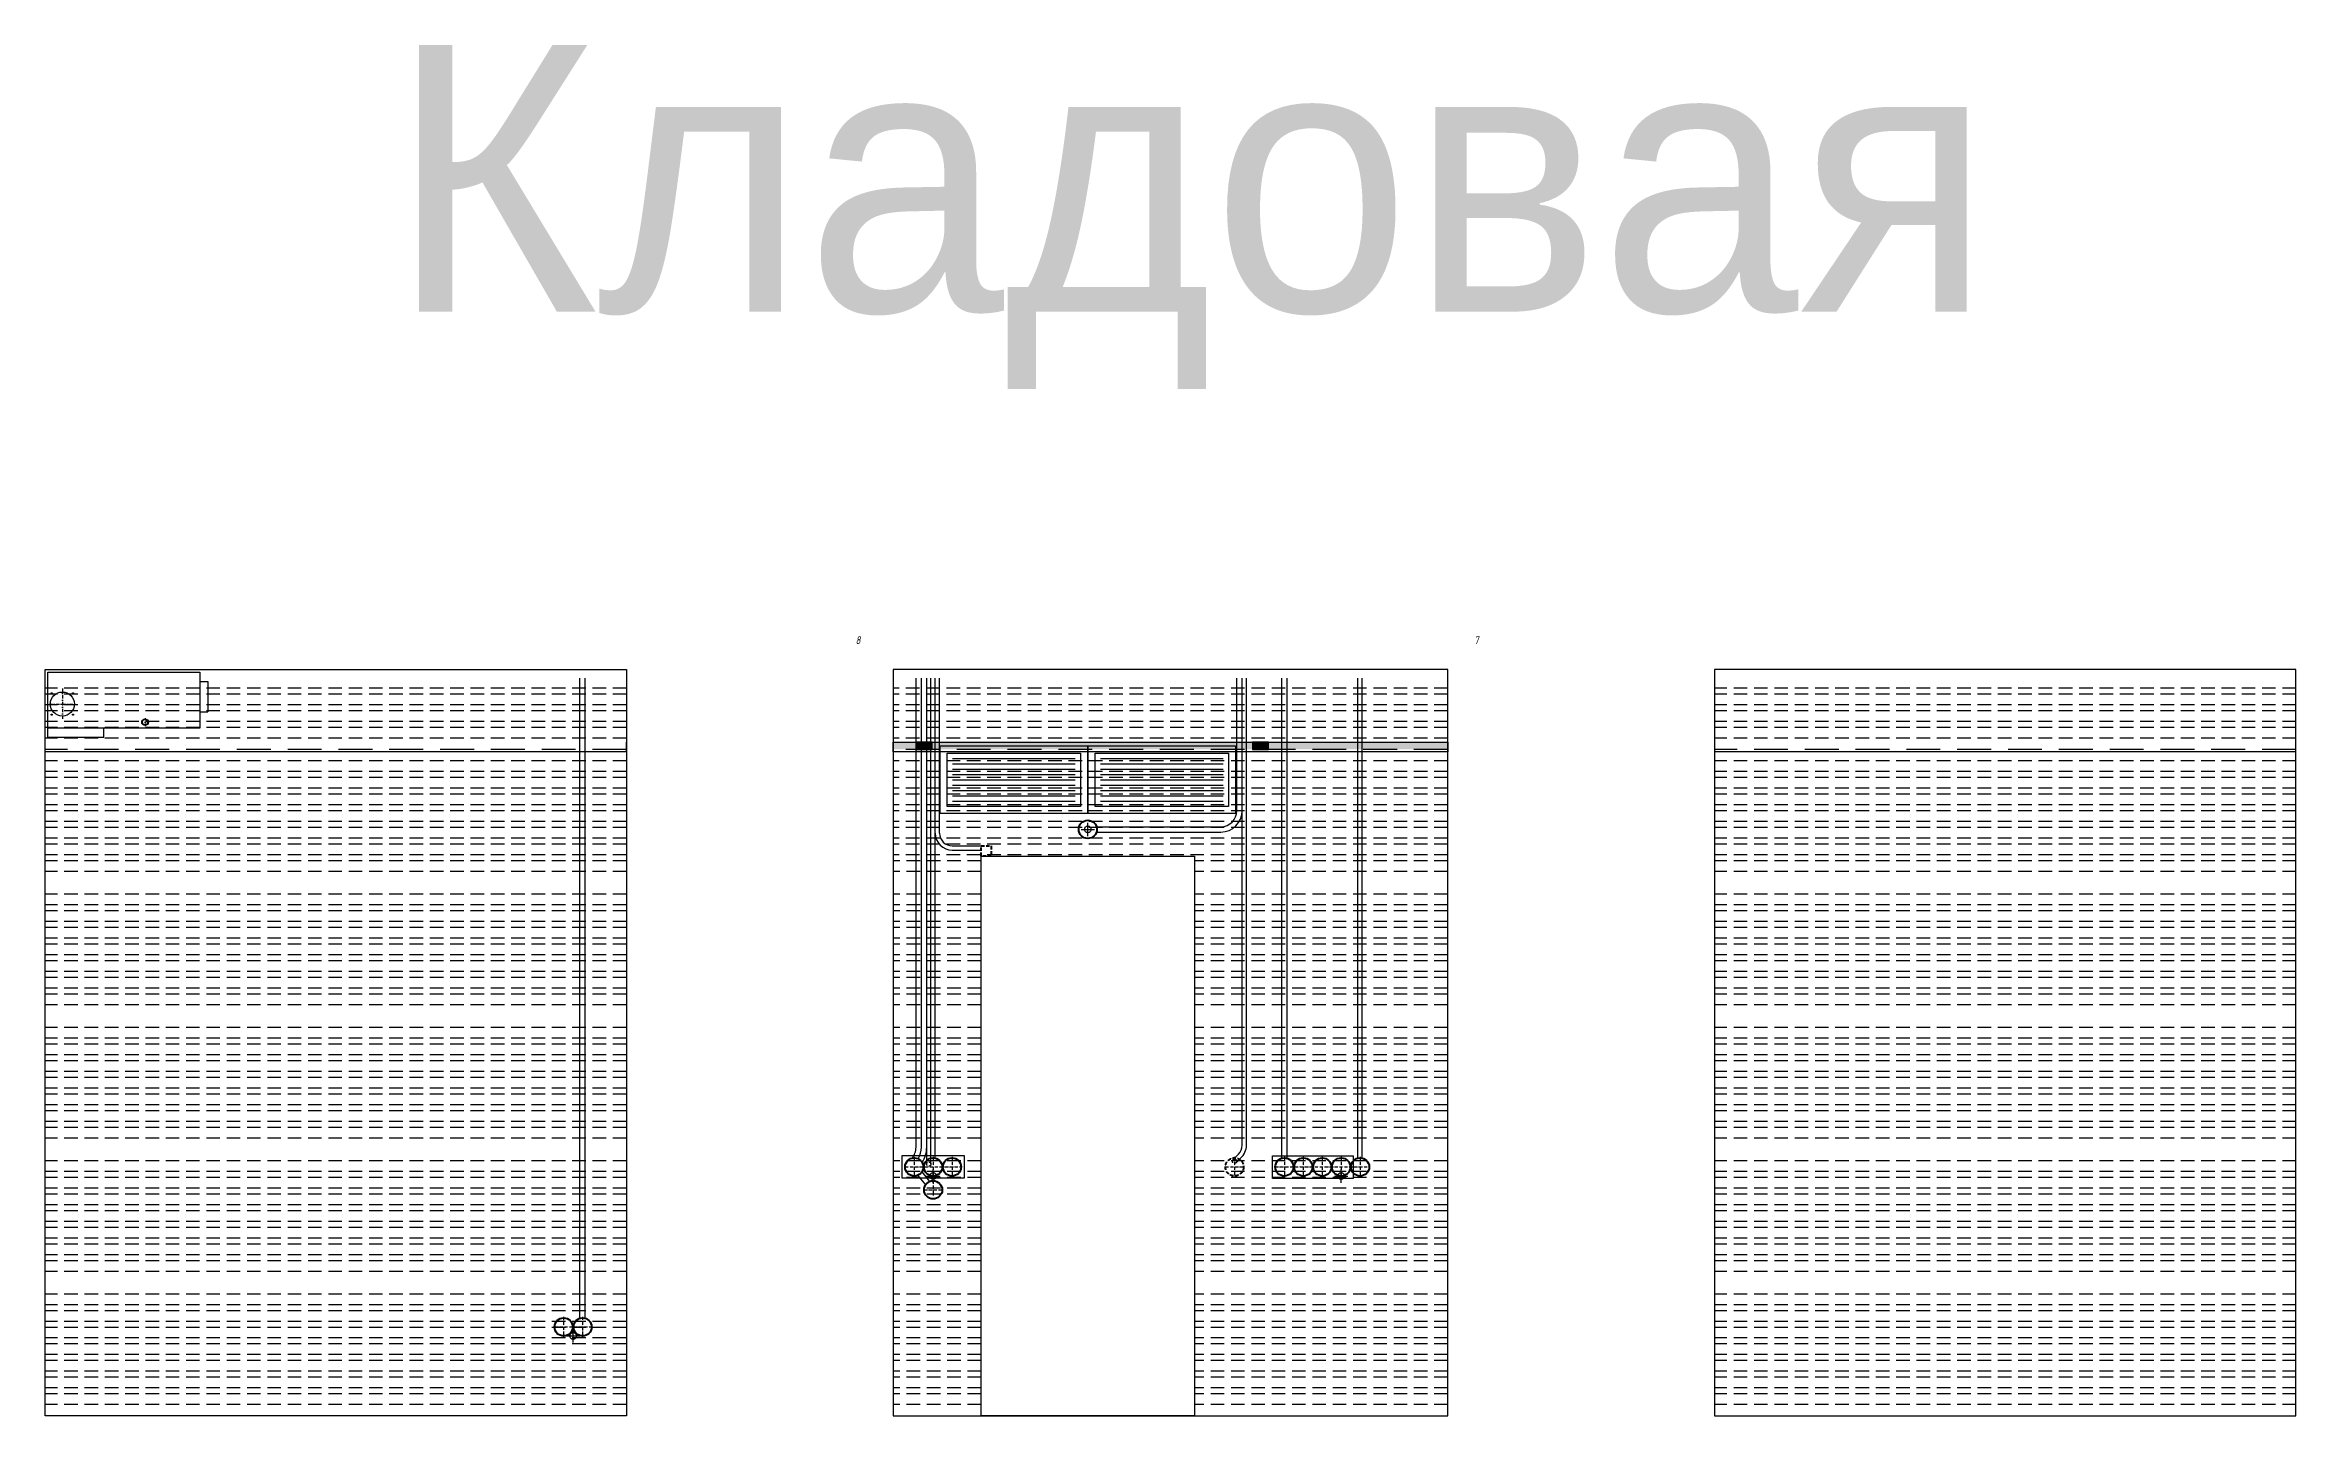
# Model space of a CAD drawing. Header units: millimetres. Extents: x -36531 to 56557, y -58468 to 154.
# Drawn here: x -29279 to -20839, y -57291 to -52149 of the extents above; entities that cross this region are included whole.
import ezdxf
from ezdxf.enums import TextEntityAlignment as Align

# ---------------------------------------------------------------- set-up
doc = ezdxf.new("R2010")
doc.units = ezdxf.units.MM
doc.header["$PDMODE"] = 34
doc.header["$PDSIZE"] = 25
for name, pattern in [('ACAD_ISO10W100', [18.5, 12, -3, 0.5, -3]), ('DASHDOT', [25.4, 12.7, -6.35, 0, -6.35]), ('DASHED', [19.05, 12.7, -6.35])]:
    doc.linetypes.add(name, pattern=pattern)
for name, color, linetype in [('01 Черновое', 7, 'Continuous'), ('02 ОВиК', 7, 'Continuous'), ('02 ЭОМ и СС', 7, 'Continuous'), ('03 Потолок', 7, 'Continuous'), ('11 Привязка размеры', 7, 'Continuous')]:
    doc.layers.add(name, color=color, linetype=linetype)
doc.layers.add('100 noprint', color=1, linetype='Continuous', plot=False)
doc.styles.get("Standard").update_dxf_attribs({"font": 'Ubuntu-R.ttf'})
doc.styles.add('ГОСТ-ISOCPEUR', font='isocpeui.ttf', dxfattribs={"width": 0.8})

# ---------------------------------------------------------------- blocks, each defined once
blk = doc.blocks.new('АП 500х200')
at = {"color": 0, "lineweight": -2}
for p, q in [((-507, 207), (-47, 207)), ((-507, 187), (-47, 187)), ((-507, 167), (-47, 167)), ((-507, 147), (-47, 147)), ((-507, 127), (-47, 127)), ((-507, 107), (-47, 107)), ((-507, 87), (-47, 87)), ((-507, 67), (-47, 67)), ((-507, 47), (-47, 47))]:
    blk.add_line(p, q, dxfattribs=at)
for points in [[(-554, 0), (-554, 254), (0, 254), (0, 0)], [(-527, 27), (-527, 227), (-27, 227), (-27, 27)]]:
    blk.add_lwpolyline(points, close=True, dxfattribs=at)

msp = doc.modelspace()

# ---------------------------------------------------------------- hatches: boundary and pattern name
at = {"layer": '03 Потолок', "lineweight": -2}
h = msp.add_hatch(color=9, dxfattribs=at)
h.paths.add_polyline_path([(-26012.5, -54790.9), (-26012.5, -54763.9), (-26099.5, -54763.9), (-26099.5, -54790.9)])
h.paths.add_polyline_path([(-24752.5, -54790.9), (-24752.5, -54763.9), (-25952.5, -54763.9), (-25952.5, -54790.9)])
h.paths.add_polyline_path([(-24019.5, -54790.9), (-24019.5, -54763.9), (-24692.5, -54763.9), (-24692.5, -54790.9)])
for points in [[(-25952.5, -54790.9), (-25952.5, -54763.9), (-26012.5, -54763.9), (-26012.5, -54790.9)], [(-24692.5, -54790.9), (-24692.5, -54763.9), (-24752.5, -54763.9), (-24752.5, -54790.9)]]:
    msp.add_hatch(color=252, dxfattribs=at).paths.add_polyline_path(points)

# ---------------------------------------------------------------- linework, layer by layer
at = {"layer": '01 Черновое'}
for points in [[(-29279.5, -57290.9), (-29279.5, -54490.9), (-27099.5, -54490.9), (-27099.5, -57290.9)], [(-24019.5, -57290.9), (-24019.5, -54490.9), (-26099.5, -54490.9), (-26099.5, -57290.9)], [(-20839.5, -57290.9), (-20839.5, -54490.9), (-23019.5, -54490.9), (-23019.5, -57290.9)], [(-24969.5, -55190.9), (-24969.5, -57290.9), (-25769.5, -57290.9), (-25769.5, -55190.9)]]:
    msp.add_lwpolyline(points, close=True, dxfattribs=at)
at = {"layer": '02 ОВиК', "color": 5, "lineweight": -2}
for p, q in [((-29269.5, -54745.9), (-29269.5, -54500.9)), ((-29269.5, -54500.9), (-28699.5, -54500.9)), ((-28699.5, -54500.9), (-28699.5, -54710.9)), ((-28699.5, -54535.9), (-28669.5, -54535.9)), ((-28669.5, -54535.9), (-28669.5, -54649.9)), ((-28699.5, -54649.9), (-28669.5, -54649.9)), ((-28699.5, -54710.9), (-29269.5, -54710.9)), ((-29059.5, -54745.9), (-29269.5, -54745.9)), ((-29059.5, -54745.9), (-29059.5, -54710.9))]:
    msp.add_line(p, q, dxfattribs=at)
at = {"layer": '02 ОВиК', "color": 5, "linetype": 'DASHDOT', "lineweight": -2}
for p, q in [((-29214.5, -54562.2), (-29214.5, -54679.6)), ((-29263.8, -54620.9), (-29165.2, -54620.9))]:
    msp.add_line(p, q, dxfattribs=at)
at = {"layer": '02 ОВиК', "color": 5, "linetype": 'DASHDOT', "lineweight": -2, "ltscale": 0.5}
for p, q in [((-28918.9, -54688.9), (-28890, -54688.9)), ((-28904.5, -54674.2), (-28904.5, -54703.6))]:
    msp.add_line(p, q, dxfattribs=at)
at = {"layer": '02 ОВиК', "color": 5, "lineweight": -2}
for centre, radius in [((-29214.5, -54620.9), 45), ((-29254.5, -54580.9), 2), ((-29174.5, -54580.9), 2), ((-29254.5, -54660.9), 2), ((-29174.5, -54660.9), 2), ((-28904.5, -54688.9), 12.5), ((-28904.5, -54688.9), 10)]:
    msp.add_circle(centre, radius, dxfattribs=at)
at = {"layer": '02 ЭОМ и СС', "color": 1}
for p, q in [((-27274, -56924.4), (-27274, -54523.9)), ((-27254, -56924.4), (-27254, -54523.9)), ((-24642.5, -56324.4), (-24642.5, -54523.9)), ((-24622.5, -56324.4), (-24622.5, -54523.9))]:
    msp.add_line(p, q, dxfattribs=at)
at = {"layer": '02 ЭОМ и СС'}
for p, q in [((-26013.5, -56283.3), (-26013.5, -54523.9)), ((-25993.5, -56283.3), (-25993.5, -54523.9)), ((-25973.5, -56283.3), (-25973.5, -54523.9)), ((-25941.5, -55104.9), (-25941.5, -54523.9)), ((-25925.5, -55104.9), (-25925.5, -54523.9)), ((-25877.5, -55152.9), (-25769.5, -55152.9)), ((-25877.5, -55168.9), (-25769.5, -55168.9)), ((-25992.1, -56375.6), (-25962.5, -56411.5)), ((-26007.5, -56388.3), (-25977.9, -56424.2))]:
    msp.add_line(p, q, dxfattribs=at)
at = {"layer": '02 ЭОМ и СС', "color": 3}
for p, q in [((-25973.5, -56346.3), (-25973.5, -54523.9)), ((-25957.5, -56346.3), (-25957.5, -54523.9)), ((-25941.5, -56323.8), (-25941.5, -54523.9))]:
    msp.add_line(p, q, dxfattribs=at)
at = {"layer": '02 ЭОМ и СС', "color": 5}
for p, q in [((-24810.5, -55020.9), (-24810.5, -54523.9)), ((-24790.5, -55020.9), (-24790.5, -54523.9)), ((-25337, -55080.9), (-24870.5, -55080.9)), ((-25337, -55100.9), (-24870.5, -55100.9))]:
    msp.add_line(p, q, dxfattribs=at)
at = {"layer": '02 ЭОМ и СС', "color": 6}
for p, q in [((-24356.5, -56323.8), (-24356.5, -54523.8)), ((-24340.5, -56323.8), (-24340.5, -54523.8))]:
    msp.add_line(p, q, dxfattribs=at)
at = {"layer": '02 ЭОМ и СС', "color": 3, "flags": 128}
for points in [[(-24825.1, -56329.8), (-24804.5, -56309.2, 0.198912), (-24790.5, -56275.3), (-24790.5, -54523.9)], [(-24813.8, -56341.1), (-24796.5, -56323.6, 0.217184), (-24774.5, -56275.3), (-24774.5, -54523.9)]]:
    msp.add_lwpolyline(points, format="xyb", dxfattribs=at)
at = {"layer": '02 ЭОМ и СС', "linetype": 'DASHED', "lineweight": 40, "flags": 128}
msp.add_lwpolyline([(-25769.5, -55190.9), (-25769.5, -55152.9), (-25731.5, -55152.9), (-25731.5, -55190.9)], close=True, dxfattribs=at)
at = {"layer": '02 ЭОМ и СС', "color": 5, "lineweight": 40}
msp.add_circle((-25369.5, -55090.9), 34, dxfattribs=at)
at = {"layer": '02 ЭОМ и СС', "lineweight": 40}
for centre in [(-26020.5, -56356.9), (-25878.5, -56356.9), (-25949.5, -56442.9)]:
    msp.add_circle(centre, 34, dxfattribs=at)
at = {"layer": '02 ЭОМ и СС', "color": 3, "lineweight": 40}
msp.add_circle((-25949.5, -56356.9), 34, dxfattribs=at)
at = {"layer": '02 ЭОМ и СС', "color": 3, "linetype": 'DASHED'}
for centre in [(-25965.5, -56346.3), (-24819.5, -56335.5)]:
    msp.add_circle(centre, 8, dxfattribs=at)
at = {"layer": '02 ЭОМ и СС', "color": 3, "linetype": 'DASHED', "lineweight": 40}
msp.add_circle((-24819.5, -56356.9), 34, dxfattribs=at)
at = {"layer": '02 ЭОМ и СС', "color": 1, "lineweight": 40}
for centre in [(-24632.5, -56356.9), (-24561.5, -56356.9), (-24490.5, -56356.9), (-24419.5, -56356.9), (-27335, -56956.9), (-27264, -56956.9)]:
    msp.add_circle(centre, 34, dxfattribs=at)
at = {"layer": '02 ЭОМ и СС', "color": 6, "lineweight": 40}
msp.add_circle((-24348.5, -56356.9), 34, dxfattribs=at)
at = {"layer": '02 ЭОМ и СС', "color": 5}
for radius in [60, 80]:
    msp.add_arc((-24870.5, -55020.9), radius, 270, 0, dxfattribs=at)
at = {"layer": '02 ЭОМ и СС'}
for centre, radius, start, end in [((-25877.5, -55104.9), 64, 180, 270), ((-25877.5, -55104.9), 48, 180, 270), ((-26073.5, -56283.3), 60, 317.23672, 0), ((-26073.5, -56283.3), 80, 327.63798, 0), ((-26073.5, -56283.3), 100, 325.54995, 0)]:
    msp.add_arc(centre, radius, start, end, dxfattribs=at)
at = {"layer": '03 Потолок', "color": 1, "lineweight": -2}
for p, q in [((-29279.5, -54800.4), (-29279.5, -54763.9)), ((-27099.5, -54800.4), (-27099.5, -54763.9)), ((-26099.5, -54800.4), (-26099.5, -54763.9)), ((-26099.5, -54763.9), (-24019.5, -54763.9)), ((-24019.5, -54763.9), (-24019.5, -54800.4)), ((-27099.5, -54800.4), (-29279.5, -54800.4)), ((-24019.5, -54800.4), (-26099.5, -54800.4)), ((-20839.5, -54800.4), (-23019.5, -54800.4))]:
    msp.add_line(p, q, dxfattribs=at)
at = {"layer": '03 Потолок', "color": 1, "linetype": 'DASHED', "ltscale": 10}
for p, q in [((-27099.5, -54790.9), (-29279.5, -54790.9)), ((-24019.5, -54790.9), (-26099.5, -54790.9)), ((-20839.5, -54790.9), (-23019.5, -54790.9))]:
    msp.add_line(p, q, dxfattribs=at)
at = {"layer": '03 Потолок', "color": 1, "lineweight": -2}
for points in [[(-25952.5, -54790.9), (-25952.5, -54763.9), (-26012.5, -54763.9), (-26012.5, -54790.9)], [(-24692.5, -54790.9), (-24692.5, -54763.9), (-24752.5, -54763.9), (-24752.5, -54790.9)]]:
    msp.add_lwpolyline(points, close=True, dxfattribs=at)
at = {"layer": '100 noprint', "linetype": 'DASHED', "ltscale": 4}
for p, q in [((-27099.5, -54560.9), (-29279.5, -54560.9)), ((-27099.5, -54583.4), (-29279.5, -54583.4)), ((-24019.5, -54560.9), (-26099.5, -54560.9)), ((-24019.5, -54583.4), (-26099.5, -54583.4)), ((-20839.5, -54560.9), (-23019.5, -54560.9)), ((-20839.5, -54583.4), (-23019.5, -54583.4)), ((-27099.5, -54623.4), (-29279.5, -54623.4)), ((-27099.5, -54645.9), (-29279.5, -54645.9)), ((-27099.5, -54685.9), (-29279.5, -54685.9)), ((-24019.5, -54623.4), (-26099.5, -54623.4)), ((-24019.5, -54645.9), (-26099.5, -54645.9)), ((-24019.5, -54685.9), (-26099.5, -54685.9)), ((-20839.5, -54623.4), (-23019.5, -54623.4)), ((-20839.5, -54645.9), (-23019.5, -54645.9)), ((-20839.5, -54685.9), (-23019.5, -54685.9)), ((-27099.5, -54708.4), (-29279.5, -54708.4)), ((-27099.5, -54748.4), (-29279.5, -54748.4)), ((-24019.5, -54708.4), (-26099.5, -54708.4)), ((-24019.5, -54748.4), (-26099.5, -54748.4)), ((-20839.5, -54708.4), (-23019.5, -54708.4)), ((-20839.5, -54748.4), (-23019.5, -54748.4)), ((-27099.5, -54833.4), (-29279.5, -54833.4)), ((-24019.5, -54833.4), (-26099.5, -54833.4)), ((-20839.5, -54833.4), (-23019.5, -54833.4)), ((-27099.5, -54873.4), (-29279.5, -54873.4)), ((-27099.5, -54895.9), (-29279.5, -54895.9)), ((-27099.5, -54935.9), (-29279.5, -54935.9)), ((-24019.5, -54873.4), (-26099.5, -54873.4)), ((-24019.5, -54895.9), (-26099.5, -54895.9)), ((-24019.5, -54935.9), (-26099.5, -54935.9)), ((-20839.5, -54873.4), (-23019.5, -54873.4)), ((-20839.5, -54895.9), (-23019.5, -54895.9)), ((-20839.5, -54935.9), (-23019.5, -54935.9)), ((-27099.5, -54958.4), (-29279.5, -54958.4)), ((-27099.5, -54998.4), (-29279.5, -54998.4)), ((-27099.5, -55020.9), (-29279.5, -55020.9)), ((-24019.5, -54958.4), (-26099.5, -54958.4)), ((-24019.5, -54998.4), (-26099.5, -54998.4)), ((-24019.5, -55020.9), (-26099.5, -55020.9)), ((-20839.5, -54958.4), (-23019.5, -54958.4)), ((-20839.5, -54998.4), (-23019.5, -54998.4)), ((-20839.5, -55020.9), (-23019.5, -55020.9)), ((-27099.5, -55060.9), (-29279.5, -55060.9)), ((-27099.5, -55083.4), (-29279.5, -55083.4)), ((-24019.5, -55060.9), (-26099.5, -55060.9)), ((-24019.5, -55083.4), (-26099.5, -55083.4)), ((-20839.5, -55060.9), (-23019.5, -55060.9)), ((-20839.5, -55083.4), (-23019.5, -55083.4)), ((-27099.5, -55123.4), (-29279.5, -55123.4)), ((-27099.5, -55145.9), (-29279.5, -55145.9)), ((-27099.5, -55185.9), (-29279.5, -55185.9)), ((-24019.5, -55123.4), (-26099.5, -55123.4)), ((-24019.5, -55145.9), (-26099.5, -55145.9)), ((-24019.5, -55185.9), (-26099.5, -55185.9)), ((-20839.5, -55123.4), (-23019.5, -55123.4)), ((-20839.5, -55145.9), (-23019.5, -55145.9)), ((-20839.5, -55185.9), (-23019.5, -55185.9)), ((-27099.5, -55208.4), (-29279.5, -55208.4)), ((-27099.5, -55248.4), (-29279.5, -55248.4)), ((-25769.5, -55208.4), (-26099.5, -55208.4)), ((-25769.5, -55248.4), (-26099.5, -55248.4)), ((-24019.5, -55208.4), (-24969.5, -55208.4)), ((-24019.5, -55248.4), (-24969.5, -55248.4)), ((-20839.5, -55208.4), (-23019.5, -55208.4)), ((-20839.5, -55248.4), (-23019.5, -55248.4)), ((-27099.5, -55333.4), (-29279.5, -55333.4)), ((-25769.5, -55333.4), (-26099.5, -55333.4)), ((-24019.5, -55333.4), (-24969.5, -55333.4)), ((-20839.5, -55333.4), (-23019.5, -55333.4)), ((-27099.5, -55373.4), (-29279.5, -55373.4)), ((-27099.5, -55395.9), (-29279.5, -55395.9)), ((-27099.5, -55435.9), (-29279.5, -55435.9)), ((-25769.5, -55373.4), (-26099.5, -55373.4)), ((-25769.5, -55395.9), (-26099.5, -55395.9)), ((-25769.5, -55435.9), (-26099.5, -55435.9)), ((-24019.5, -55373.4), (-24969.5, -55373.4)), ((-24019.5, -55395.9), (-24969.5, -55395.9)), ((-24019.5, -55435.9), (-24969.5, -55435.9)), ((-20839.5, -55373.4), (-23019.5, -55373.4)), ((-20839.5, -55395.9), (-23019.5, -55395.9)), ((-20839.5, -55435.9), (-23019.5, -55435.9)), ((-27099.5, -55458.4), (-29279.5, -55458.4)), ((-27099.5, -55498.4), (-29279.5, -55498.4)), ((-27099.5, -55520.9), (-29279.5, -55520.9)), ((-25769.5, -55458.4), (-26099.5, -55458.4)), ((-25769.5, -55498.4), (-26099.5, -55498.4)), ((-25769.5, -55520.9), (-26099.5, -55520.9)), ((-24019.5, -55458.4), (-24969.5, -55458.4)), ((-24019.5, -55498.4), (-24969.5, -55498.4)), ((-24019.5, -55520.9), (-24969.5, -55520.9)), ((-20839.5, -55458.4), (-23019.5, -55458.4)), ((-20839.5, -55498.4), (-23019.5, -55498.4)), ((-20839.5, -55520.9), (-23019.5, -55520.9)), ((-27099.5, -55560.9), (-29279.5, -55560.9)), ((-27099.5, -55583.4), (-29279.5, -55583.4)), ((-25769.5, -55560.9), (-26099.5, -55560.9)), ((-25769.5, -55583.4), (-26099.5, -55583.4)), ((-24019.5, -55560.9), (-24969.5, -55560.9)), ((-24019.5, -55583.4), (-24969.5, -55583.4)), ((-20839.5, -55560.9), (-23019.5, -55560.9)), ((-20839.5, -55583.4), (-23019.5, -55583.4)), ((-27099.5, -55623.4), (-29279.5, -55623.4)), ((-27099.5, -55645.9), (-29279.5, -55645.9)), ((-27099.5, -55685.9), (-29279.5, -55685.9)), ((-25769.5, -55623.4), (-26099.5, -55623.4)), ((-25769.5, -55645.9), (-26099.5, -55645.9)), ((-25769.5, -55685.9), (-26099.5, -55685.9)), ((-24019.5, -55623.4), (-24969.5, -55623.4)), ((-24019.5, -55645.9), (-24969.5, -55645.9)), ((-24019.5, -55685.9), (-24969.5, -55685.9)), ((-20839.5, -55623.4), (-23019.5, -55623.4)), ((-20839.5, -55645.9), (-23019.5, -55645.9)), ((-20839.5, -55685.9), (-23019.5, -55685.9)), ((-27099.5, -55708.4), (-29279.5, -55708.4)), ((-27099.5, -55748.4), (-29279.5, -55748.4)), ((-25769.5, -55708.4), (-26099.5, -55708.4)), ((-25769.5, -55748.4), (-26099.5, -55748.4)), ((-24019.5, -55708.4), (-24969.5, -55708.4)), ((-24019.5, -55748.4), (-24969.5, -55748.4)), ((-20839.5, -55708.4), (-23019.5, -55708.4)), ((-20839.5, -55748.4), (-23019.5, -55748.4)), ((-27099.5, -55833.4), (-29279.5, -55833.4)), ((-25769.5, -55833.4), (-26099.5, -55833.4)), ((-24019.5, -55833.4), (-24969.5, -55833.4)), ((-20839.5, -55833.4), (-23019.5, -55833.4)), ((-27099.5, -55873.4), (-29279.5, -55873.4)), ((-27099.5, -55895.9), (-29279.5, -55895.9)), ((-27099.5, -55935.9), (-29279.5, -55935.9)), ((-25769.5, -55873.4), (-26099.5, -55873.4)), ((-25769.5, -55895.9), (-26099.5, -55895.9)), ((-25769.5, -55935.9), (-26099.5, -55935.9)), ((-24019.5, -55873.4), (-24969.5, -55873.4)), ((-24019.5, -55895.9), (-24969.5, -55895.9)), ((-24019.5, -55935.9), (-24969.5, -55935.9)), ((-20839.5, -55873.4), (-23019.5, -55873.4)), ((-20839.5, -55895.9), (-23019.5, -55895.9)), ((-20839.5, -55935.9), (-23019.5, -55935.9)), ((-27099.5, -55958.4), (-29279.5, -55958.4)), ((-27099.5, -55998.4), (-29279.5, -55998.4)), ((-27099.5, -56020.9), (-29279.5, -56020.9)), ((-25769.5, -55958.4), (-26099.5, -55958.4)), ((-25769.5, -55998.4), (-26099.5, -55998.4)), ((-25769.5, -56020.9), (-26099.5, -56020.9)), ((-24019.5, -55958.4), (-24969.5, -55958.4)), ((-24019.5, -55998.4), (-24969.5, -55998.4)), ((-24019.5, -56020.9), (-24969.5, -56020.9)), ((-20839.5, -55958.4), (-23019.5, -55958.4)), ((-20839.5, -55998.4), (-23019.5, -55998.4)), ((-20839.5, -56020.9), (-23019.5, -56020.9)), ((-27099.5, -56060.9), (-29279.5, -56060.9)), ((-27099.5, -56083.4), (-29279.5, -56083.4)), ((-27099.5, -56123.4), (-29279.5, -56123.4)), ((-25769.5, -56060.9), (-26099.5, -56060.9)), ((-25769.5, -56083.4), (-26099.5, -56083.4)), ((-25769.5, -56123.4), (-26099.5, -56123.4)), ((-24019.5, -56060.9), (-24969.5, -56060.9)), ((-24019.5, -56083.4), (-24969.5, -56083.4)), ((-24019.5, -56123.4), (-24969.5, -56123.4)), ((-20839.5, -56060.9), (-23019.5, -56060.9)), ((-20839.5, -56083.4), (-23019.5, -56083.4)), ((-20839.5, -56123.4), (-23019.5, -56123.4)), ((-27099.5, -56145.9), (-29279.5, -56145.9)), ((-27099.5, -56185.9), (-29279.5, -56185.9)), ((-27099.5, -56208.4), (-29279.5, -56208.4)), ((-25769.5, -56145.9), (-26099.5, -56145.9)), ((-25769.5, -56185.9), (-26099.5, -56185.9)), ((-25769.5, -56208.4), (-26099.5, -56208.4)), ((-24019.5, -56145.9), (-24969.5, -56145.9)), ((-24019.5, -56185.9), (-24969.5, -56185.9)), ((-24019.5, -56208.4), (-24969.5, -56208.4)), ((-20839.5, -56145.9), (-23019.5, -56145.9)), ((-20839.5, -56185.9), (-23019.5, -56185.9)), ((-20839.5, -56208.4), (-23019.5, -56208.4)), ((-27099.5, -56248.4), (-29279.5, -56248.4)), ((-25769.5, -56248.4), (-26099.5, -56248.4)), ((-24019.5, -56248.4), (-24969.5, -56248.4)), ((-20839.5, -56248.4), (-23019.5, -56248.4)), ((-27099.5, -56333.4), (-29279.5, -56333.4)), ((-27099.5, -56373.4), (-29279.5, -56373.4)), ((-25769.5, -56333.4), (-26099.5, -56333.4)), ((-25769.5, -56373.4), (-26099.5, -56373.4)), ((-24019.5, -56333.4), (-24969.5, -56333.4)), ((-24019.5, -56373.4), (-24969.5, -56373.4)), ((-20839.5, -56333.4), (-23019.5, -56333.4)), ((-20839.5, -56373.4), (-23019.5, -56373.4)), ((-27099.5, -56395.9), (-29279.5, -56395.9)), ((-27099.5, -56435.9), (-29279.5, -56435.9)), ((-27099.5, -56458.4), (-29279.5, -56458.4)), ((-25769.5, -56395.9), (-26099.5, -56395.9)), ((-25769.5, -56435.9), (-26099.5, -56435.9)), ((-25769.5, -56458.4), (-26099.5, -56458.4)), ((-24019.5, -56395.9), (-24969.5, -56395.9)), ((-24019.5, -56435.9), (-24969.5, -56435.9)), ((-24019.5, -56458.4), (-24969.5, -56458.4)), ((-20839.5, -56395.9), (-23019.5, -56395.9)), ((-20839.5, -56435.9), (-23019.5, -56435.9)), ((-20839.5, -56458.4), (-23019.5, -56458.4)), ((-27099.5, -56498.4), (-29279.5, -56498.4)), ((-27099.5, -56520.9), (-29279.5, -56520.9)), ((-25769.5, -56498.4), (-26099.5, -56498.4)), ((-25769.5, -56520.9), (-26099.5, -56520.9)), ((-24019.5, -56498.4), (-24969.5, -56498.4)), ((-24019.5, -56520.9), (-24969.5, -56520.9)), ((-20839.5, -56498.4), (-23019.5, -56498.4)), ((-20839.5, -56520.9), (-23019.5, -56520.9)), ((-27099.5, -56560.9), (-29279.5, -56560.9)), ((-27099.5, -56583.4), (-29279.5, -56583.4)), ((-27099.5, -56623.4), (-29279.5, -56623.4)), ((-25769.5, -56560.9), (-26099.5, -56560.9)), ((-25769.5, -56583.4), (-26099.5, -56583.4)), ((-25769.5, -56623.4), (-26099.5, -56623.4)), ((-24019.5, -56560.9), (-24969.5, -56560.9)), ((-24019.5, -56583.4), (-24969.5, -56583.4)), ((-24019.5, -56623.4), (-24969.5, -56623.4)), ((-20839.5, -56560.9), (-23019.5, -56560.9)), ((-20839.5, -56583.4), (-23019.5, -56583.4)), ((-20839.5, -56623.4), (-23019.5, -56623.4)), ((-27099.5, -56645.9), (-29279.5, -56645.9)), ((-27099.5, -56685.9), (-29279.5, -56685.9)), ((-27099.5, -56708.4), (-29279.5, -56708.4)), ((-25769.5, -56645.9), (-26099.5, -56645.9)), ((-25769.5, -56685.9), (-26099.5, -56685.9)), ((-25769.5, -56708.4), (-26099.5, -56708.4)), ((-24019.5, -56645.9), (-24969.5, -56645.9)), ((-24019.5, -56685.9), (-24969.5, -56685.9)), ((-24019.5, -56708.4), (-24969.5, -56708.4)), ((-20839.5, -56645.9), (-23019.5, -56645.9)), ((-20839.5, -56685.9), (-23019.5, -56685.9)), ((-20839.5, -56708.4), (-23019.5, -56708.4)), ((-27099.5, -56748.4), (-29279.5, -56748.4)), ((-25769.5, -56748.4), (-26099.5, -56748.4)), ((-24019.5, -56748.4), (-24969.5, -56748.4)), ((-20839.5, -56748.4), (-23019.5, -56748.4)), ((-27099.5, -56833.4), (-29279.5, -56833.4)), ((-27099.5, -56873.4), (-29279.5, -56873.4)), ((-25769.5, -56833.4), (-26099.5, -56833.4)), ((-25769.5, -56873.4), (-26099.5, -56873.4)), ((-24019.5, -56833.4), (-24969.5, -56833.4)), ((-24019.5, -56873.4), (-24969.5, -56873.4)), ((-20839.5, -56833.4), (-23019.5, -56833.4)), ((-20839.5, -56873.4), (-23019.5, -56873.4)), ((-27099.5, -56895.9), (-29279.5, -56895.9)), ((-27099.5, -56935.9), (-29279.5, -56935.9)), ((-27099.5, -56958.4), (-29279.5, -56958.4)), ((-25769.5, -56895.9), (-26099.5, -56895.9)), ((-25769.5, -56935.9), (-26099.5, -56935.9)), ((-25769.5, -56958.4), (-26099.5, -56958.4)), ((-24019.5, -56895.9), (-24969.5, -56895.9)), ((-24019.5, -56935.9), (-24969.5, -56935.9)), ((-24019.5, -56958.4), (-24969.5, -56958.4)), ((-20839.5, -56895.9), (-23019.5, -56895.9)), ((-20839.5, -56935.9), (-23019.5, -56935.9)), ((-20839.5, -56958.4), (-23019.5, -56958.4)), ((-27099.5, -56998.4), (-29279.5, -56998.4)), ((-27099.5, -57020.9), (-29279.5, -57020.9)), ((-25769.5, -56998.4), (-26099.5, -56998.4)), ((-25769.5, -57020.9), (-26099.5, -57020.9)), ((-24019.5, -56998.4), (-24969.5, -56998.4)), ((-24019.5, -57020.9), (-24969.5, -57020.9)), ((-20839.5, -56998.4), (-23019.5, -56998.4)), ((-20839.5, -57020.9), (-23019.5, -57020.9)), ((-27099.5, -57060.9), (-29279.5, -57060.9)), ((-27099.5, -57083.4), (-29279.5, -57083.4)), ((-27099.5, -57123.4), (-29279.5, -57123.4)), ((-25769.5, -57060.9), (-26099.5, -57060.9)), ((-25769.5, -57083.4), (-26099.5, -57083.4)), ((-25769.5, -57123.4), (-26099.5, -57123.4)), ((-24019.5, -57060.9), (-24969.5, -57060.9)), ((-24019.5, -57083.4), (-24969.5, -57083.4)), ((-24019.5, -57123.4), (-24969.5, -57123.4)), ((-20839.5, -57060.9), (-23019.5, -57060.9)), ((-20839.5, -57083.4), (-23019.5, -57083.4)), ((-20839.5, -57123.4), (-23019.5, -57123.4)), ((-27099.5, -57145.9), (-29279.5, -57145.9)), ((-27099.5, -57185.9), (-29279.5, -57185.9)), ((-27099.5, -57208.4), (-29279.5, -57208.4)), ((-25769.5, -57145.9), (-26099.5, -57145.9)), ((-25769.5, -57185.9), (-26099.5, -57185.9)), ((-25769.5, -57208.4), (-26099.5, -57208.4)), ((-24019.5, -57145.9), (-24969.5, -57145.9)), ((-24019.5, -57185.9), (-24969.5, -57185.9)), ((-24019.5, -57208.4), (-24969.5, -57208.4)), ((-20839.5, -57145.9), (-23019.5, -57145.9)), ((-20839.5, -57185.9), (-23019.5, -57185.9)), ((-20839.5, -57208.4), (-23019.5, -57208.4)), ((-27099.5, -57248.4), (-29279.5, -57248.4)), ((-25769.5, -57248.4), (-26099.5, -57248.4)), ((-24019.5, -57248.4), (-24969.5, -57248.4)), ((-20839.5, -57248.4), (-23019.5, -57248.4))]:
    msp.add_line(p, q, dxfattribs=at)
at = {"layer": '100 noprint'}
msp.add_lwpolyline([(-24969.5, -55190.9), (-24969.5, -57290.9), (-25769.5, -57290.9), (-25769.5, -55190.9)], close=True, dxfattribs=at)
at = {"layer": '100 noprint', "color": 2, "lineweight": -2}
for points in [[(-26065.5, -56399.6), (-26065.5, -56314.6), (-25833.5, -56314.6), (-25833.5, -56399.6)], [(-24677.5, -56400.3), (-24677.5, -56315.3), (-24374.5, -56315.3), (-24374.5, -56400.3)]]:
    msp.add_lwpolyline(points, close=True, dxfattribs=at)
at = {"layer": '11 Привязка размеры', "linetype": 'ACAD_ISO10W100'}
for p, q in [((-26054.5, -56356.9), (-25844.5, -56356.9)), ((-26020.5, -56319), (-26020.5, -56394.8)), ((-25949.5, -56319), (-25949.5, -56394.8)), ((-25878.5, -56319), (-25878.5, -56394.8)), ((-24853.5, -56356.9), (-24785.5, -56356.9)), ((-24819.5, -56319), (-24819.5, -56394.8)), ((-24666.5, -56356.9), (-24314.5, -56356.9)), ((-24632.5, -56319), (-24632.5, -56394.8)), ((-24561.5, -56319), (-24561.5, -56394.8)), ((-24490.5, -56319), (-24490.5, -56394.8)), ((-24419.5, -56319), (-24419.5, -56394.8)), ((-24348.5, -56319), (-24348.5, -56394.8)), ((-26020.5, -56390), (-26020.5, -56390)), ((-25985, -56442.9), (-25915.5, -56442.9)), ((-25949.5, -56390), (-25949.5, -56465.8)), ((-27369, -56956.9), (-27230, -56956.9)), ((-27335, -56919), (-27335, -56994.8)), ((-27264, -56918.8), (-27264, -56994.6))]:
    msp.add_line(p, q, dxfattribs=at)
at = {"layer": '11 Привязка размеры', "lineweight": -2}
for p in [(-25369.5, -55090.9), (-25949.5, -56390.9), (-24419.5, -56390.9), (-27299.5, -56990.9)]:
    msp.add_point(p, dxfattribs=at)

# ---------------------------------------------------------------- block references
at = {"layer": '02 ОВиК', "color": 6}
for p in [(-25369.5, -55031.9), (-24815.5, -55031.9)]:
    msp.add_blockref('АП 500х200', p, dxfattribs=at)

# ---------------------------------------------------------------- texts
at = {"layer": '100 noprint', "style": 'ГОСТ-ISOCPEUR', "width": 0.8}
for s, p in [('8', (-26231.1, -54381.4)), ('7', (-23912.4, -54381.4))]:
    msp.add_text(s, height=30, dxfattribs=at).set_placement(p, align=Align.MIDDLE)
at = {"layer": '100 noprint', "insert": (-27986.6, -52149.4), "char_height": 1000, "width": 2318.604, "attachment_point": 1}
msp.add_mtext('{Кладовая}', dxfattribs=at)

doc.saveas('drawing.dxf')
